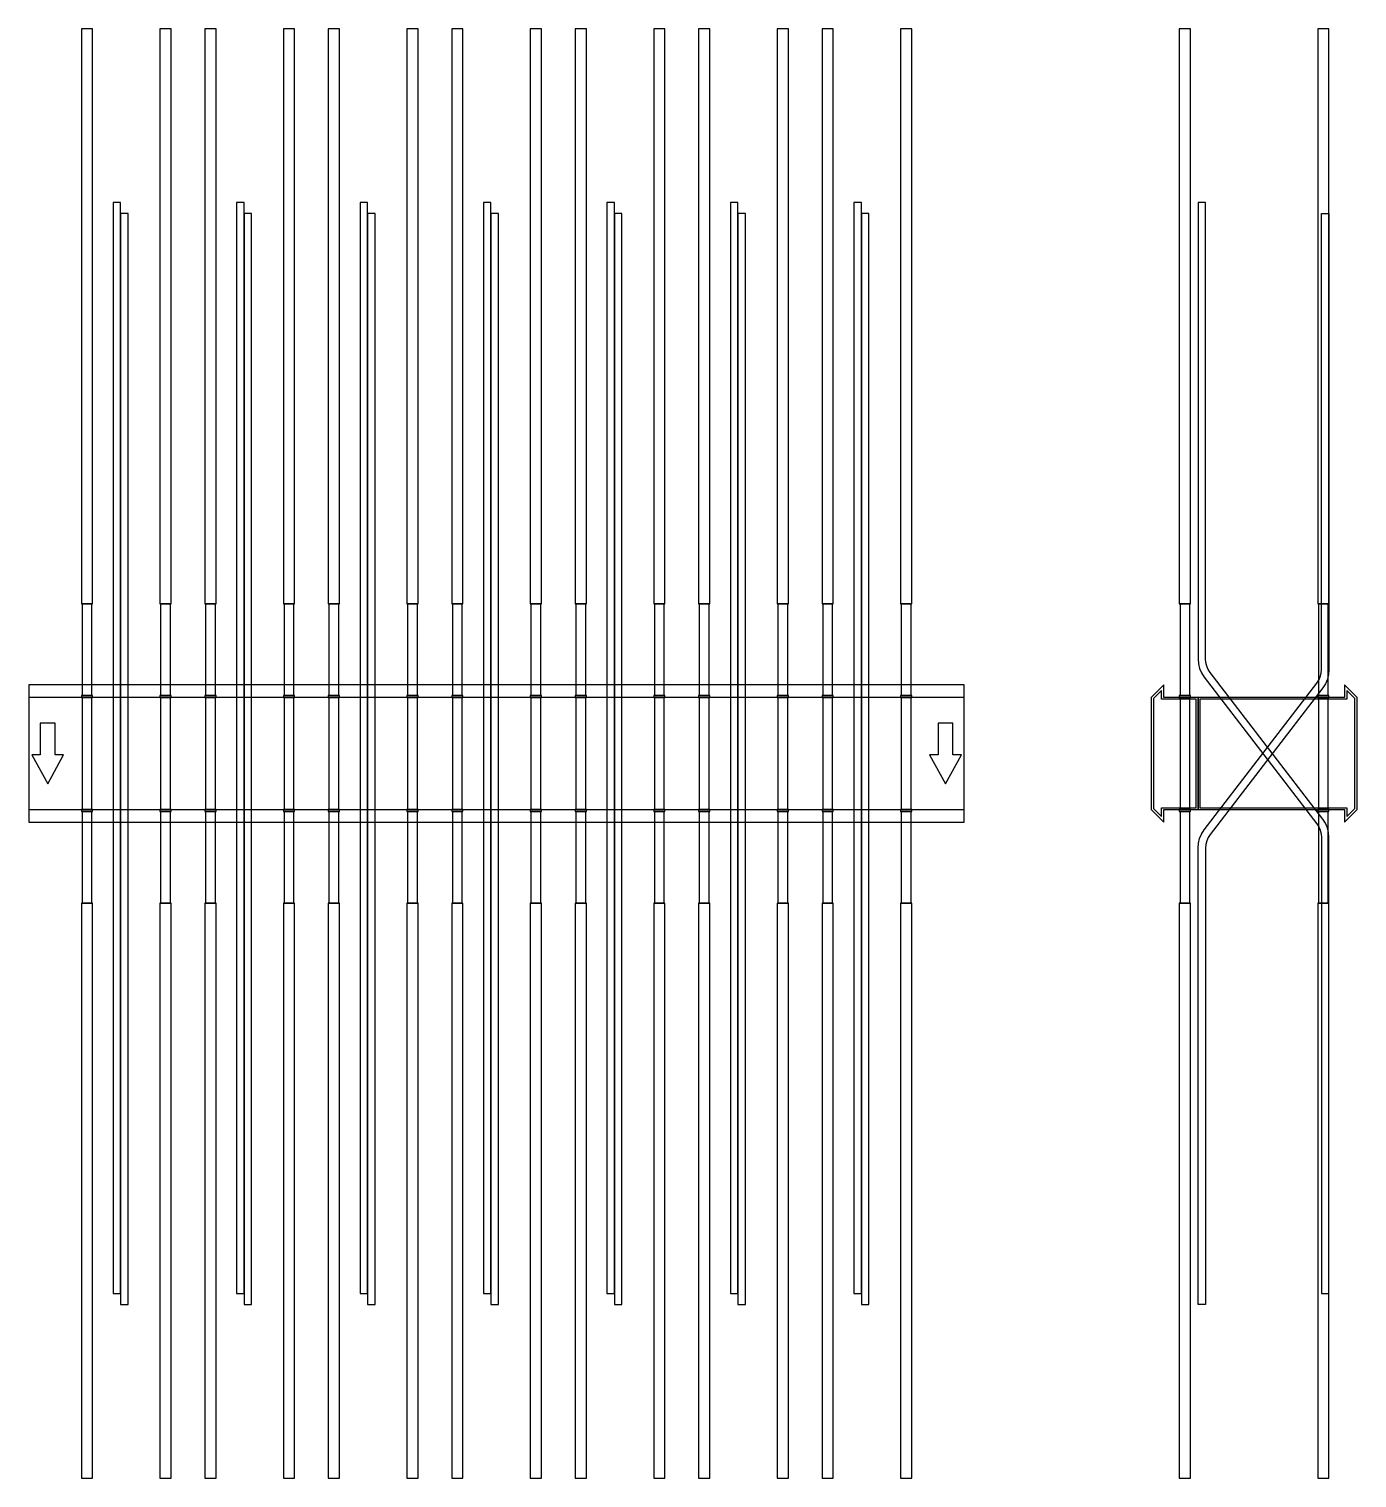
# Model space of a CAD drawing. Extents: x 0 to 1420, y -775 to 775.
import ezdxf

# ---------------------------------------------------------------- set-up
doc = ezdxf.new("R2010")
doc.units = 0
doc.layers.add('Halfen', color=7, linetype='CONTINUOUS')

msp = doc.modelspace()

# ---------------------------------------------------------------- linework, layer by layer
at = {"layer": 'Halfen', "color": 7}
for points in [[(68, 160), (68, 775), (56, 775), (56, 160)], [(152, 160), (152, 775), (140, 775), (140, 160)], [(200, 160), (200, 775), (188, 775), (188, 160)], [(284, 160), (284, 775), (272, 775), (272, 160)], [(332, 160), (332, 775), (320, 775), (320, 160)], [(416, 160), (416, 775), (404, 775), (404, 160)], [(464, 160), (464, 775), (452, 775), (452, 160)], [(548, 160), (548, 775), (536, 775), (536, 160)], [(596, 160), (596, 775), (584, 775), (584, 160)], [(680, 160), (680, 775), (668, 775), (668, 160)], [(728, 160), (728, 775), (716, 775), (716, 160)], [(812, 160), (812, 775), (800, 775), (800, 160)], [(860, 160), (860, 775), (848, 775), (848, 160)], [(944, 160), (944, 775), (932, 775), (932, 160)], [(1242, 160), (1242, 775), (1230, 775), (1230, 160)], [(1390, 160), (1390, 775), (1378, 775), (1378, 160)], [(98, -577.739), (98, 589.296), (90, 589.296), (90, -577.739)], [(230, -577.739), (230, 589.296), (222, 589.296), (222, -577.739)], [(362, -577.739), (362, 589.296), (354, 589.296), (354, -577.739)], [(494, -577.739), (494, 589.296), (486, 589.296), (486, -577.739)], [(626, -577.739), (626, 589.296), (618, 589.296), (618, -577.739)], [(758, -577.739), (758, 589.296), (750, 589.296), (750, -577.739)], [(890, -577.739), (890, 589.296), (882, 589.296), (882, -577.739)], [(1390, -577.739), (1390, -89.739), (1389.573, -84.526), (1388.302, -79.453), (1386.221, -74.654), (1383.387, -70.259), (1262.96, 86.686), (1260.834, 89.983), (1259.274, 93.582), (1258.321, 97.387), (1258, 101.296), (1258, 589.296), (1250, 589.296), (1250, 101.296), (1250.427, 96.084), (1251.698, 91.01), (1253.779, 86.212), (1256.613, 81.816), (1377.04, -75.129), (1379.166, -78.425), (1380.726, -82.024), (1381.679, -85.829), (1382, -89.739), (1382, -577.739)], [(106, -589.296), (106, 577.739), (98, 577.739), (98, -589.296)], [(238, -589.296), (238, 577.739), (230, 577.739), (230, -589.296)], [(370, -589.296), (370, 577.739), (362, 577.739), (362, -589.296)], [(502, -589.296), (502, 577.739), (494, 577.739), (494, -589.296)], [(634, -589.296), (634, 577.739), (626, 577.739), (626, -589.296)], [(766, -589.296), (766, 577.739), (758, 577.739), (758, -589.296)], [(898, -589.296), (898, 577.739), (890, 577.739), (890, -589.296)], [(1250, -589.296), (1250, -101.296), (1250.427, -96.084), (1251.698, -91.01), (1253.779, -86.211), (1256.613, -81.816), (1377.04, 75.129), (1379.166, 78.425), (1380.726, 82.024), (1381.679, 85.83), (1382, 89.739), (1382, 577.739), (1390, 577.739), (1390, 89.739), (1389.573, 84.526), (1388.302, 79.453), (1386.221, 74.654), (1383.387, 70.259), (1262.96, -86.686), (1260.834, -89.983), (1259.274, -93.582), (1258.321, -97.387), (1258, -101.296), (1258, -589.296)], [(67.25, 62), (67.25, 160), (56.75, 160), (56.75, 62)], [(151.25, 62), (151.25, 160), (140.75, 160), (140.75, 62)], [(199.25, 62), (199.25, 160), (188.75, 160), (188.75, 62)], [(283.25, 62), (283.25, 160), (272.75, 160), (272.75, 62)], [(331.25, 62), (331.25, 160), (320.75, 160), (320.75, 62)], [(415.25, 62), (415.25, 160), (404.75, 160), (404.75, 62)], [(463.25, 62), (463.25, 160), (452.75, 160), (452.75, 62)], [(547.25, 62), (547.25, 160), (536.75, 160), (536.75, 62)], [(595.25, 62), (595.25, 160), (584.75, 160), (584.75, 62)], [(679.25, 62), (679.25, 160), (668.75, 160), (668.75, 62)], [(727.25, 62), (727.25, 160), (716.75, 160), (716.75, 62)], [(811.25, 62), (811.25, 160), (800.75, 160), (800.75, 62)], [(859.25, 62), (859.25, 160), (848.75, 160), (848.75, 62)], [(943.25, 62), (943.25, 160), (932.75, 160), (932.75, 62)], [(1241.25, 62), (1241.25, 160), (1230.75, 160), (1230.75, 62)], [(1389.25, 62), (1389.25, 160), (1378.75, 160), (1378.75, 62)], [(0, -73.5), (1000, -73.5), (1000, 73.5), (0, 73.5)], [(68, 60), (68, 62), (56, 62), (56, 60)], [(152, 60), (152, 62), (140, 62), (140, 60)], [(200, 60), (200, 62), (188, 62), (188, 60)], [(284, 60), (284, 62), (272, 62), (272, 60)], [(332, 60), (332, 62), (320, 62), (320, 60)], [(416, 60), (416, 62), (404, 62), (404, 60)], [(464, 60), (464, 62), (452, 62), (452, 60)], [(548, 60), (548, 62), (536, 62), (536, 60)], [(596, 60), (596, 62), (584, 62), (584, 60)], [(680, 60), (680, 62), (668, 62), (668, 60)], [(728, 60), (728, 62), (716, 62), (716, 60)], [(812, 60), (812, 62), (800, 62), (800, 60)], [(860, 60), (860, 62), (848, 62), (848, 60)], [(944, 60), (944, 62), (932, 62), (932, 60)], [(1250, -60), (1250, 60), (1213.5, 60), (1213.5, 73.5), (1200, 60), (1200, -60), (1213.5, -73.5), (1213.5, -60)], [(1248, -58), (1248, 58), (1211, 58), (1211, 67.25), (1202.5, 58.75), (1202.5, -58.75), (1211, -67.25), (1211, -58)], [(1242, 60), (1242, 62), (1230, 62), (1230, 60)], [(1420, -60), (1420, 60), (1406.5, 73.5), (1406.5, 60), (1250, 60), (1250, -60), (1406.5, -60), (1406.5, -73.5)], [(1417.5, -58.75), (1417.5, 58.75), (1409, 67.25), (1409, 58), (1252, 58), (1252, -58), (1409, -58), (1409, -67.25)], [(1390, 60), (1390, 62), (1378, 62), (1378, 60)], [(0, -60), (1000, -60), (1000, 60), (0, 60)], [(67.25, -60), (67.25, 60), (56.75, 60), (56.75, -60)], [(151.25, -60), (151.25, 60), (140.75, 60), (140.75, -60)], [(199.25, -60), (199.25, 60), (188.75, 60), (188.75, -60)], [(283.25, -60), (283.25, 60), (272.75, 60), (272.75, -60)], [(331.25, -60), (331.25, 60), (320.75, 60), (320.75, -60)], [(415.25, -60), (415.25, 60), (404.75, 60), (404.75, -60)], [(463.25, -60), (463.25, 60), (452.75, 60), (452.75, -60)], [(547.25, -60), (547.25, 60), (536.75, 60), (536.75, -60)], [(595.25, -60), (595.25, 60), (584.75, 60), (584.75, -60)], [(679.25, -60), (679.25, 60), (668.75, 60), (668.75, -60)], [(727.25, -60), (727.25, 60), (716.75, 60), (716.75, -60)], [(811.25, -60), (811.25, 60), (800.75, 60), (800.75, -60)], [(859.25, -60), (859.25, 60), (848.75, 60), (848.75, -60)], [(943.25, -60), (943.25, 60), (932.75, 60), (932.75, -60)], [(1241.25, -60), (1241.25, 60), (1230.75, 60), (1230.75, -60)], [(1389.25, -60), (1389.25, 60), (1378.75, 60), (1378.75, -60)], [(20, -32.5), (37, -1.5), (28, -1.5), (28, 32.5), (12, 32.5), (12, -1.5), (3, -1.5)], [(980, -32.5), (997, -1.5), (988, -1.5), (988, 32.5), (972, 32.5), (972, -1.5), (963, -1.5)], [(68, -62), (68, -60), (56, -60), (56, -62)], [(67.25, -160), (67.25, -62), (56.75, -62), (56.75, -160)], [(152, -62), (152, -60), (140, -60), (140, -62)], [(151.25, -160), (151.25, -62), (140.75, -62), (140.75, -160)], [(200, -62), (200, -60), (188, -60), (188, -62)], [(199.25, -160), (199.25, -62), (188.75, -62), (188.75, -160)], [(284, -62), (284, -60), (272, -60), (272, -62)], [(283.25, -160), (283.25, -62), (272.75, -62), (272.75, -160)], [(332, -62), (332, -60), (320, -60), (320, -62)], [(331.25, -160), (331.25, -62), (320.75, -62), (320.75, -160)], [(416, -62), (416, -60), (404, -60), (404, -62)], [(415.25, -160), (415.25, -62), (404.75, -62), (404.75, -160)], [(464, -62), (464, -60), (452, -60), (452, -62)], [(463.25, -160), (463.25, -62), (452.75, -62), (452.75, -160)], [(548, -62), (548, -60), (536, -60), (536, -62)], [(547.25, -160), (547.25, -62), (536.75, -62), (536.75, -160)], [(596, -62), (596, -60), (584, -60), (584, -62)], [(595.25, -160), (595.25, -62), (584.75, -62), (584.75, -160)], [(680, -62), (680, -60), (668, -60), (668, -62)], [(679.25, -160), (679.25, -62), (668.75, -62), (668.75, -160)], [(728, -62), (728, -60), (716, -60), (716, -62)], [(727.25, -160), (727.25, -62), (716.75, -62), (716.75, -160)], [(812, -62), (812, -60), (800, -60), (800, -62)], [(811.25, -160), (811.25, -62), (800.75, -62), (800.75, -160)], [(860, -62), (860, -60), (848, -60), (848, -62)], [(859.25, -160), (859.25, -62), (848.75, -62), (848.75, -160)], [(944, -62), (944, -60), (932, -60), (932, -62)], [(943.25, -160), (943.25, -62), (932.75, -62), (932.75, -160)], [(1242, -62), (1242, -60), (1230, -60), (1230, -62)], [(1241.25, -160), (1241.25, -62), (1230.75, -62), (1230.75, -160)], [(1390, -62), (1390, -60), (1378, -60), (1378, -62)], [(1389.25, -160), (1389.25, -62), (1378.75, -62), (1378.75, -160)], [(68, -775), (68, -160), (56, -160), (56, -775)], [(152, -775), (152, -160), (140, -160), (140, -775)], [(200, -775), (200, -160), (188, -160), (188, -775)], [(284, -775), (284, -160), (272, -160), (272, -775)], [(332, -775), (332, -160), (320, -160), (320, -775)], [(416, -775), (416, -160), (404, -160), (404, -775)], [(464, -775), (464, -160), (452, -160), (452, -775)], [(548, -775), (548, -160), (536, -160), (536, -775)], [(596, -775), (596, -160), (584, -160), (584, -775)], [(680, -775), (680, -160), (668, -160), (668, -775)], [(728, -775), (728, -160), (716, -160), (716, -775)], [(812, -775), (812, -160), (800, -160), (800, -775)], [(860, -775), (860, -160), (848, -160), (848, -775)], [(944, -775), (944, -160), (932, -160), (932, -775)], [(1242, -775), (1242, -160), (1230, -160), (1230, -775)], [(1390, -775), (1390, -160), (1378, -160), (1378, -775)]]:
    msp.add_lwpolyline(points, close=True, dxfattribs=at)

doc.saveas('drawing.dxf')
